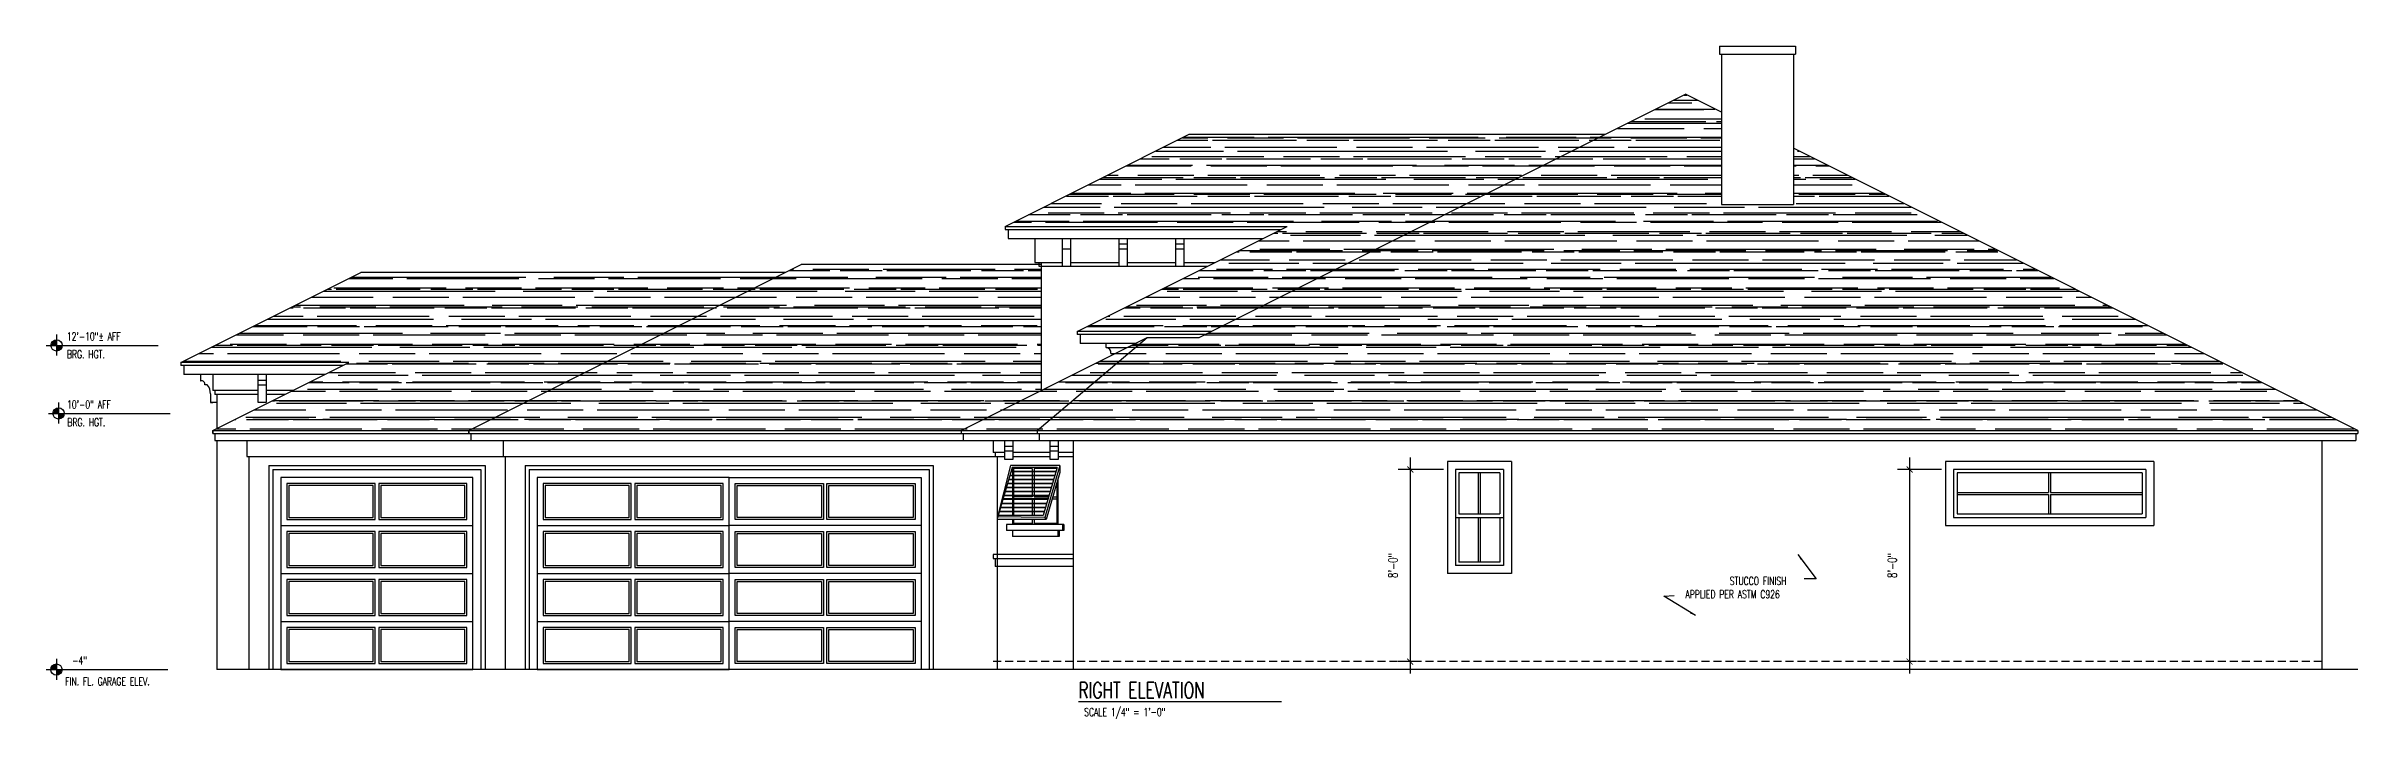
# Model space of a CAD drawing. Header units: inches. Extents: x -25328 to 8149, y -5530 to 4336.
# Drawn here: x -13272 to -12117, y -119 to 218 of the extents above; entities that cross this region are included whole.
import ezdxf

# ---------------------------------------------------------------- set-up
doc = ezdxf.new("R2010")
doc.units = ezdxf.units.IN
doc.header["$LTSCALE"] = 16
doc.header["$MEASUREMENT"] = 0
doc.linetypes.add('HIDDEN', pattern=[0.375, 0.25, -0.125])
doc.layers.get('0').update_dxf_attribs({"linetype": 'CONTINUOUS'})
doc.layers.get('DEFPOINTS').update_dxf_attribs({"linetype": 'CONTINUOUS'})
for name, color, linetype in [('C1_1', 6, 'CONTINUOUS'), ('CONC', 3, 'CONTINUOUS'), ('DIM', 5, 'CONTINUOUS'), ('DIMS', 5, 'CONTINUOUS'), ('DOORS', 1, 'CONTINUOUS'), ('HATCH', 8, 'CONTINUOUS'), ('ROOF', 1, 'CONTINUOUS'), ('TEXT', 11, 'CONTINUOUS'), ('WALLS EXT', 6, 'CONTINUOUS'), ('WINDOWS', 1, 'CONTINUOUS')]:
    doc.layers.add(name, color=color, linetype=linetype)
doc.styles.add('PAYTAS RM', font='romans.shx', dxfattribs={"width": 0.7, "height": 4.5})
doc.styles.add('PAYTS NOTES', font='romans.shx', dxfattribs={"width": 0.7, "height": 4.5})
doc.dimstyles.new('DIM- PAYTAS', dxfattribs={"dimscale": 48, "dimtxt": 0.1, "dimasz": 0.0625, "dimexe": 0.125, "dimexo": 0.125, "dimgap": 0.125, "dimtad": 1, "dimdec": 1, "dimzin": 3, "dimdsep": 46, "dimlunit": 4, "dimtxsty": 'PAYTAS RM', "dimblk": 'ARCHTICK', "dimcen": 0.09, "dimdle": 0.125, "dimclrd": 5, "dimclre": 5, "dimclrt": 11, "dimadec": 0, "dimazin": 0, "dimtfac": 1, "dimtdec": 1, "dimtofl": 0, "dimtmove": 2, "dimatfit": 3, "dimfxl": 0, "dimfrac": 2, "dimtolj": 1, "dimtzin": 3, "dimarcsym": 0})
pattern_1 = [(0, (-11345.126, -912.8764), (15.4, 7), [105, -14, 35, -7]), (0, (-11335.816, -909.376), (-7, 9.31), [21, -2.31, 42, -5.25]), (0, (-11341.626, -906.9264), (36.4, 4.69), [56, -9.8, 28, -7])]

# ---------------------------------------------------------------- blocks, each defined once
blk = doc.blocks.new('_ArchTick')
at = {"color": 0, "linetype": 'ByBlock', "const_width": 0.15}
blk.add_lwpolyline([(-0.5, -0.5), (0.5, 0.5)], dxfattribs=at)
blk = doc.blocks.new('*D242')
at = {"layer": 'DEFPOINTS', "color": 0, "transparency": 16777216}
for p in [(-12567.5, 6), (-12590.1, -90), (-12581.7, -90)]:
    blk.add_point(p, dxfattribs=at)
at = {"layer": 'DIMS', "color": 5, "lineweight": -2, "transparency": 16777216}
for p, q in [((-12590.1, 12), (-12590.1, -96)), ((-12573.5, 6), (-12596.1, 6)), ((-12587.7, -90), (-12596.1, -90))]:
    blk.add_line(p, q, dxfattribs=at)
at = {"layer": 'DIMS', "color": 5, "lineweight": -2, "transparency": 16777216, "xscale": 3, "yscale": 3, "zscale": 3}
for p, rotation in [((-12590.1, 6), 90), ((-12590.1, -90), 270)]:
    blk.add_blockref('_ArchTick', p, dxfattribs=dict(at, rotation=rotation))
at = {"layer": 'DIMS', "color": 11, "transparency": 16777216, "insert": (-12598.7, -42), "char_height": 4.5, "attachment_point": 5, "rotation": 90, "style": 'PAYTAS RM'}
blk.add_mtext('\\A1;8\'-0"', dxfattribs=at)
blk = doc.blocks.new('ELEVBUB')
for p, q in [((-0.142, 0), (0.078, 0)), ((0, 0.151), (0, -0.142))]:
    blk.add_line(p, q)
at = {"const_width": 0.0781}
for points in [[(0, 0.039, 0.414214), (-0.039, 0, 1)], [(0, -0.039, 0.414213), (0.039, 0, 1)]]:
    blk.add_lwpolyline(points, format="xyb", dxfattribs=at)
blk.add_circle((0, 0), 0.0781)
blk = doc.blocks.new('*D315')
at = {"layer": 'DEFPOINTS', "color": 0, "transparency": 16777216}
for p in [(-12318.5, 6), (-12340.5, -90), (-12331.1, -90)]:
    blk.add_point(p, dxfattribs=at)
at = {"layer": 'DIM', "color": 5, "lineweight": -2, "transparency": 16777216}
for p, q in [((-12340.5, 12), (-12340.5, -96)), ((-12324.5, 6), (-12346.5, 6)), ((-12337.1, -90), (-12346.5, -90))]:
    blk.add_line(p, q, dxfattribs=at)
at = {"layer": 'DIM', "color": 5, "lineweight": -2, "transparency": 16777216, "xscale": 3, "yscale": 3, "zscale": 3}
for p, rotation in [((-12340.5, 6), 90), ((-12340.5, -90), 270)]:
    blk.add_blockref('_ArchTick', p, dxfattribs=dict(at, rotation=rotation))
at = {"layer": 'DIM', "color": 11, "transparency": 16777216, "insert": (-12349.2, -42), "char_height": 4.5, "attachment_point": 5, "rotation": 90, "style": 'PAYTAS RM', "bg_fill": 3, "box_fill_scale": 1.25, "bg_fill_color": 256, "bg_fill_true_color": 13158600, "bg_fill_transparency": 0}
blk.add_mtext('\\A1;8\'-0"', dxfattribs=at)

msp = doc.modelspace()

# ---------------------------------------------------------------- hatches: boundary and pattern name
at = {"layer": 'HATCH'}
h = msp.add_hatch(dxfattribs=at)
h.set_pattern_fill('AR-RROOF', color=256, scale=7, style=0)
h.set_pattern_definition(pattern_1)
h.paths.add_polyline_path([(-12814.53321387, 25.50912654), (-12776.53321387, 25.50912654), (-12721.53321387, 72.00912654)])
h.paths.add_polyline_path([(-12434.53321387, 138.50912654), (-12434.53321387, 184.50912654), (-12452.53321387, 193.50912654), (-12695.53321387, 72.00912654), (-12721.53321387, 72.00912654), (-12776.53321387, 25.50912654), (-12628.53321387, 25.50912654), (-12116.53321387, 25.50912654), (-12398.53321387, 166.50912654), (-12398.53321387, 138.50912654)])
h = msp.add_hatch(dxfattribs=at)
h.set_pattern_fill('AR-RROOF', color=165, scale=7, style=0)
h.set_pattern_definition(pattern_1)
h.paths.add_polyline_path([(-13114.53321387, 104.50912654), (-13204.53321387, 59.50912654), (-13120.53321387, 59.50912654), (-13188.53321387, 25.50912654), (-13060.53321387, 25.50912654), (-12902.53321387, 104.50912654)])
h.paths.add_polyline_path([(-12894.53321387, 108.50912654), (-13060.53321387, 25.50912654), (-12814.53321387, 25.50912654), (-12774.53321387, 45.50912654), (-12774.53321387, 108.50912654)])
h.paths.add_polyline_path([(-12651.53321387, 127.50912654), (-12756.53321387, 75.00912654), (-12689.53321387, 75.00912654), (-12492.53321387, 173.50912654), (-12700.53321387, 173.50912654), (-12792.53321387, 127.50912654)])

# ---------------------------------------------------------------- linework, layer by layer
at = {"layer": 'C1_1'}
for p, q in [((-12435.53321387, 217.50912654), (-12435.53321387, 213.50912654)), ((-12435.53321387, 217.50912654), (-12397.53321387, 217.50912654)), ((-12435.53321387, 213.50912654), (-12397.53321387, 213.50912654)), ((-12397.53321387, 217.50912654), (-12397.53321387, 213.50912654))]:
    msp.add_line(p, q, dxfattribs=at)
at = {"layer": 'CONC', "color": 8, "linetype": 'HIDDEN'}
msp.add_line((-12134.53321387, -89.96300942), (-12798.53321387, -89.96300942), dxfattribs=at)
at = {"layer": 'CONC'}
msp.add_line((-12116.53321387, -93.96300942), (-13186.53321387, -93.96300942), dxfattribs=at)
at = {"layer": 'DIMS', "color": 165}
msp.add_line((-12700.53321387, 173.50912654), (-12492.53321387, 173.50912654), dxfattribs=at)
at = {"layer": 'DIMS'}
for p, q in [((-13263.85744042, 68.03699058), (-13215.89556098, 68.03699058)), ((-13262.81936241, 34.03699058), (-13209.90437112, 34.03699058)), ((-13263.90192649, -93.96300942), (-13210.9869352, -93.96300942))]:
    msp.add_line(p, q, dxfattribs=at)
at = {"layer": 'DOORS', "color": 165}
for p, q in [((-13160.53591216, 8.03968887), (-13052.53051557, 8.03968887)), ((-13160.53591216, 8.03968887), (-13160.53591216, -93.96300942)), ((-13158.53321387, 6.03699058), (-13054.53321387, 6.03699058)), ((-13158.53321387, 6.03699058), (-13158.53321387, -93.96300942)), ((-13154.53321387, 2.03699058), (-13154.53321387, -93.96300942)), ((-13058.53321387, 2.03699058), (-13154.53321387, 2.03699058)), ((-13058.53321387, -93.96300942), (-13058.53321387, 2.03699058)), ((-13054.53321387, 6.03699058), (-13054.53321387, -93.96300942)), ((-13052.53051557, 8.03968887), (-13052.53051557, -93.96300942)), ((-13032.53591216, 8.03968887), (-12828.53051557, 8.03968887)), ((-13032.53591216, 8.03968887), (-13032.53591216, -93.96300942)), ((-13030.53321387, 6.03699058), (-13030.53321387, -93.96300942)), ((-13030.53321387, 6.03699058), (-12830.53321387, 6.03699058)), ((-13026.53321387, 2.03699058), (-13026.53321387, -93.96300942)), ((-12930.53321387, 2.03699058), (-13026.53321387, 2.03699058)), ((-12930.53321387, -93.96300942), (-12930.53321387, 2.03699058)), ((-12930.53321387, 2.03699058), (-12834.53321387, 2.03699058)), ((-12834.53321387, 2.03699058), (-12834.53321387, -93.96300942)), ((-12830.53321387, 6.03699058), (-12830.53321387, -93.96300942)), ((-12828.53051557, 8.03968887), (-12828.53051557, -93.96300942)), ((-13107.40821387, -0.96300942), (-13151.53321387, -0.96300942)), ((-13151.53321387, -0.96300942), (-13151.53321387, -18.96300942)), ((-13108.40821387, -1.96300942), (-13150.53321387, -1.96300942)), ((-13150.53321387, -1.96300942), (-13150.53321387, -17.96300942)), ((-13108.40821387, -17.96300942), (-13108.40821387, -1.96300942)), ((-13107.40821387, -18.96300942), (-13107.40821387, -0.96300942)), ((-13061.53321387, -0.96300942), (-13105.65821387, -0.96300942)), ((-13105.65821387, -0.96300942), (-13105.65821387, -18.96300942)), ((-13062.53321387, -1.96300942), (-13104.65821387, -1.96300942)), ((-13104.65821387, -1.96300942), (-13104.65821387, -17.96300942)), ((-13062.53321387, -17.96300942), (-13062.53321387, -1.96300942)), ((-13061.53321387, -18.96300942), (-13061.53321387, -0.96300942)), ((-12979.40821387, -0.96300942), (-13023.53321387, -0.96300942)), ((-13023.53321387, -0.96300942), (-13023.53321387, -18.96300942)), ((-12980.40821387, -1.96300942), (-13022.53321387, -1.96300942)), ((-13022.53321387, -1.96300942), (-13022.53321387, -17.96300942)), ((-12980.40821387, -17.96300942), (-12980.40821387, -1.96300942)), ((-12979.40821387, -18.96300942), (-12979.40821387, -0.96300942)), ((-12933.53321387, -0.96300942), (-12977.65821387, -0.96300942)), ((-12977.65821387, -0.96300942), (-12977.65821387, -18.96300942)), ((-12934.53321387, -1.96300942), (-12976.65821387, -1.96300942)), ((-12976.65821387, -1.96300942), (-12976.65821387, -17.96300942)), ((-12934.53321387, -17.96300942), (-12934.53321387, -1.96300942)), ((-12933.53321387, -18.96300942), (-12933.53321387, -0.96300942)), ((-12927.53321387, -0.96300942), (-12883.40821387, -0.96300942)), ((-12927.53321387, -18.96300942), (-12927.53321387, -0.96300942)), ((-12926.53321387, -1.96300942), (-12884.40821387, -1.96300942)), ((-12926.53321387, -17.96300942), (-12926.53321387, -1.96300942)), ((-12884.40821387, -1.96300942), (-12884.40821387, -17.96300942)), ((-12883.40821387, -0.96300942), (-12883.40821387, -18.96300942)), ((-12881.65821387, -0.96300942), (-12837.53321387, -0.96300942)), ((-12881.65821387, -18.96300942), (-12881.65821387, -0.96300942)), ((-12880.65821387, -1.96300942), (-12838.53321387, -1.96300942)), ((-12880.65821387, -17.96300942), (-12880.65821387, -1.96300942)), ((-12838.53321387, -1.96300942), (-12838.53321387, -17.96300942)), ((-12837.53321387, -0.96300942), (-12837.53321387, -18.96300942)), ((-13154.53321387, -21.96300942), (-13058.53321387, -21.96300942)), ((-13151.53321387, -18.96300942), (-13107.40821387, -18.96300942)), ((-13150.53321387, -17.96300942), (-13108.40821387, -17.96300942)), ((-13105.65821387, -18.96300942), (-13061.53321387, -18.96300942)), ((-13104.65821387, -17.96300942), (-13062.53321387, -17.96300942)), ((-13026.53321387, -21.96300942), (-12930.53321387, -21.96300942)), ((-13023.53321387, -18.96300942), (-12979.40821387, -18.96300942)), ((-13022.53321387, -17.96300942), (-12980.40821387, -17.96300942)), ((-12977.65821387, -18.96300942), (-12933.53321387, -18.96300942)), ((-12976.65821387, -17.96300942), (-12934.53321387, -17.96300942)), ((-12834.53321387, -21.96300942), (-12930.53321387, -21.96300942)), ((-12883.40821387, -18.96300942), (-12927.53321387, -18.96300942)), ((-12884.40821387, -17.96300942), (-12926.53321387, -17.96300942)), ((-12837.53321387, -18.96300942), (-12881.65821387, -18.96300942)), ((-12838.53321387, -17.96300942), (-12880.65821387, -17.96300942)), ((-13107.40821387, -24.96300942), (-13151.53321387, -24.96300942)), ((-13151.53321387, -24.96300942), (-13151.53321387, -42.96300942)), ((-13108.40821387, -25.96300942), (-13150.53321387, -25.96300942)), ((-13150.53321387, -25.96300942), (-13150.53321387, -41.96300942)), ((-13108.40821387, -41.96300942), (-13108.40821387, -25.96300942)), ((-13107.40821387, -42.96300942), (-13107.40821387, -24.96300942)), ((-13061.53321387, -24.96300942), (-13105.65821387, -24.96300942)), ((-13105.65821387, -24.96300942), (-13105.65821387, -42.96300942)), ((-13062.53321387, -25.96300942), (-13104.65821387, -25.96300942)), ((-13104.65821387, -25.96300942), (-13104.65821387, -41.96300942)), ((-13062.53321387, -41.96300942), (-13062.53321387, -25.96300942)), ((-13061.53321387, -42.96300942), (-13061.53321387, -24.96300942)), ((-12979.40821387, -24.96300942), (-13023.53321387, -24.96300942)), ((-13023.53321387, -24.96300942), (-13023.53321387, -42.96300942)), ((-12980.40821387, -25.96300942), (-13022.53321387, -25.96300942)), ((-13022.53321387, -25.96300942), (-13022.53321387, -41.96300942)), ((-12980.40821387, -41.96300942), (-12980.40821387, -25.96300942)), ((-12979.40821387, -42.96300942), (-12979.40821387, -24.96300942)), ((-12933.53321387, -24.96300942), (-12977.65821387, -24.96300942)), ((-12977.65821387, -24.96300942), (-12977.65821387, -42.96300942)), ((-12934.53321387, -25.96300942), (-12976.65821387, -25.96300942)), ((-12976.65821387, -25.96300942), (-12976.65821387, -41.96300942)), ((-12934.53321387, -41.96300942), (-12934.53321387, -25.96300942)), ((-12933.53321387, -42.96300942), (-12933.53321387, -24.96300942)), ((-12927.53321387, -24.96300942), (-12883.40821387, -24.96300942)), ((-12927.53321387, -42.96300942), (-12927.53321387, -24.96300942)), ((-12926.53321387, -25.96300942), (-12884.40821387, -25.96300942)), ((-12926.53321387, -41.96300942), (-12926.53321387, -25.96300942)), ((-12884.40821387, -25.96300942), (-12884.40821387, -41.96300942)), ((-12883.40821387, -24.96300942), (-12883.40821387, -42.96300942)), ((-12881.65821387, -24.96300942), (-12837.53321387, -24.96300942)), ((-12881.65821387, -42.96300942), (-12881.65821387, -24.96300942)), ((-12880.65821387, -25.96300942), (-12838.53321387, -25.96300942)), ((-12880.65821387, -41.96300942), (-12880.65821387, -25.96300942)), ((-12838.53321387, -25.96300942), (-12838.53321387, -41.96300942)), ((-12837.53321387, -24.96300942), (-12837.53321387, -42.96300942)), ((-13154.53321387, -45.96300942), (-13058.53321387, -45.96300942)), ((-13151.53321387, -42.96300942), (-13107.40821387, -42.96300942)), ((-13150.53321387, -41.96300942), (-13108.40821387, -41.96300942)), ((-13105.65821387, -42.96300942), (-13061.53321387, -42.96300942)), ((-13104.65821387, -41.96300942), (-13062.53321387, -41.96300942)), ((-13026.53321387, -45.96300942), (-12930.53321387, -45.96300942)), ((-13023.53321387, -42.96300942), (-12979.40821387, -42.96300942)), ((-13022.53321387, -41.96300942), (-12980.40821387, -41.96300942)), ((-12977.65821387, -42.96300942), (-12933.53321387, -42.96300942)), ((-12976.65821387, -41.96300942), (-12934.53321387, -41.96300942)), ((-12834.53321387, -45.96300942), (-12930.53321387, -45.96300942)), ((-12883.40821387, -42.96300942), (-12927.53321387, -42.96300942)), ((-12884.40821387, -41.96300942), (-12926.53321387, -41.96300942)), ((-12837.53321387, -42.96300942), (-12881.65821387, -42.96300942)), ((-12838.53321387, -41.96300942), (-12880.65821387, -41.96300942)), ((-13107.40821387, -48.96300942), (-13151.53321387, -48.96300942)), ((-13151.53321387, -48.96300942), (-13151.53321387, -66.96300942)), ((-13108.40821387, -49.96300942), (-13150.53321387, -49.96300942)), ((-13150.53321387, -49.96300942), (-13150.53321387, -65.96300942)), ((-13108.40821387, -65.96300942), (-13108.40821387, -49.96300942)), ((-13107.40821387, -66.96300942), (-13107.40821387, -48.96300942)), ((-13061.53321387, -48.96300942), (-13105.65821387, -48.96300942)), ((-13105.65821387, -48.96300942), (-13105.65821387, -66.96300942)), ((-13062.53321387, -49.96300942), (-13104.65821387, -49.96300942)), ((-13104.65821387, -49.96300942), (-13104.65821387, -65.96300942)), ((-13062.53321387, -65.96300942), (-13062.53321387, -49.96300942)), ((-13061.53321387, -66.96300942), (-13061.53321387, -48.96300942)), ((-12979.40821387, -48.96300942), (-13023.53321387, -48.96300942)), ((-13023.53321387, -48.96300942), (-13023.53321387, -66.96300942)), ((-12980.40821387, -49.96300942), (-13022.53321387, -49.96300942)), ((-13022.53321387, -49.96300942), (-13022.53321387, -65.96300942)), ((-12980.40821387, -65.96300942), (-12980.40821387, -49.96300942)), ((-12979.40821387, -66.96300942), (-12979.40821387, -48.96300942)), ((-12933.53321387, -48.96300942), (-12977.65821387, -48.96300942)), ((-12977.65821387, -48.96300942), (-12977.65821387, -66.96300942)), ((-12934.53321387, -49.96300942), (-12976.65821387, -49.96300942)), ((-12976.65821387, -49.96300942), (-12976.65821387, -65.96300942)), ((-12934.53321387, -65.96300942), (-12934.53321387, -49.96300942)), ((-12933.53321387, -66.96300942), (-12933.53321387, -48.96300942)), ((-12927.53321387, -48.96300942), (-12883.40821387, -48.96300942)), ((-12927.53321387, -66.96300942), (-12927.53321387, -48.96300942)), ((-12926.53321387, -49.96300942), (-12884.40821387, -49.96300942)), ((-12926.53321387, -65.96300942), (-12926.53321387, -49.96300942)), ((-12884.40821387, -49.96300942), (-12884.40821387, -65.96300942)), ((-12883.40821387, -48.96300942), (-12883.40821387, -66.96300942)), ((-12881.65821387, -48.96300942), (-12837.53321387, -48.96300942)), ((-12881.65821387, -66.96300942), (-12881.65821387, -48.96300942)), ((-12880.65821387, -49.96300942), (-12838.53321387, -49.96300942)), ((-12880.65821387, -65.96300942), (-12880.65821387, -49.96300942)), ((-12838.53321387, -49.96300942), (-12838.53321387, -65.96300942)), ((-12837.53321387, -48.96300942), (-12837.53321387, -66.96300942)), ((-13151.53321387, -66.96300942), (-13107.40821387, -66.96300942)), ((-13150.53321387, -65.96300942), (-13108.40821387, -65.96300942)), ((-13105.65821387, -66.96300942), (-13061.53321387, -66.96300942)), ((-13104.65821387, -65.96300942), (-13062.53321387, -65.96300942)), ((-13023.53321387, -66.96300942), (-12979.40821387, -66.96300942)), ((-13022.53321387, -65.96300942), (-12980.40821387, -65.96300942)), ((-12977.65821387, -66.96300942), (-12933.53321387, -66.96300942)), ((-12976.65821387, -65.96300942), (-12934.53321387, -65.96300942)), ((-12883.40821387, -66.96300942), (-12927.53321387, -66.96300942)), ((-12884.40821387, -65.96300942), (-12926.53321387, -65.96300942)), ((-12837.53321387, -66.96300942), (-12881.65821387, -66.96300942)), ((-12838.53321387, -65.96300942), (-12880.65821387, -65.96300942)), ((-13154.53321387, -69.96300942), (-13058.53321387, -69.96300942)), ((-13107.40821387, -72.96300942), (-13151.53321387, -72.96300942)), ((-13151.53321387, -72.96300942), (-13151.53321387, -90.96300942)), ((-13108.40821387, -73.96300942), (-13150.53321387, -73.96300942)), ((-13150.53321387, -73.96300942), (-13150.53321387, -89.96300942)), ((-13108.40821387, -89.96300942), (-13108.40821387, -73.96300942)), ((-13107.40821387, -90.96300942), (-13107.40821387, -72.96300942)), ((-13061.53321387, -72.96300942), (-13105.65821387, -72.96300942)), ((-13105.65821387, -72.96300942), (-13105.65821387, -90.96300942)), ((-13062.53321387, -73.96300942), (-13104.65821387, -73.96300942)), ((-13104.65821387, -73.96300942), (-13104.65821387, -89.96300942)), ((-13062.53321387, -89.96300942), (-13062.53321387, -73.96300942)), ((-13061.53321387, -90.96300942), (-13061.53321387, -72.96300942)), ((-13026.53321387, -69.96300942), (-12930.53321387, -69.96300942)), ((-12979.40821387, -72.96300942), (-13023.53321387, -72.96300942)), ((-13023.53321387, -72.96300942), (-13023.53321387, -90.96300942)), ((-12980.40821387, -73.96300942), (-13022.53321387, -73.96300942)), ((-13022.53321387, -73.96300942), (-13022.53321387, -89.96300942)), ((-12980.40821387, -89.96300942), (-12980.40821387, -73.96300942)), ((-12979.40821387, -90.96300942), (-12979.40821387, -72.96300942)), ((-12933.53321387, -72.96300942), (-12977.65821387, -72.96300942)), ((-12977.65821387, -72.96300942), (-12977.65821387, -90.96300942)), ((-12934.53321387, -73.96300942), (-12976.65821387, -73.96300942)), ((-12976.65821387, -73.96300942), (-12976.65821387, -89.96300942)), ((-12934.53321387, -89.96300942), (-12934.53321387, -73.96300942)), ((-12933.53321387, -90.96300942), (-12933.53321387, -72.96300942)), ((-12834.53321387, -69.96300942), (-12930.53321387, -69.96300942)), ((-12927.53321387, -72.96300942), (-12883.40821387, -72.96300942)), ((-12927.53321387, -90.96300942), (-12927.53321387, -72.96300942)), ((-12926.53321387, -73.96300942), (-12884.40821387, -73.96300942)), ((-12926.53321387, -89.96300942), (-12926.53321387, -73.96300942)), ((-12884.40821387, -73.96300942), (-12884.40821387, -89.96300942)), ((-12883.40821387, -72.96300942), (-12883.40821387, -90.96300942)), ((-12881.65821387, -72.96300942), (-12837.53321387, -72.96300942)), ((-12881.65821387, -90.96300942), (-12881.65821387, -72.96300942)), ((-12880.65821387, -73.96300942), (-12838.53321387, -73.96300942)), ((-12880.65821387, -89.96300942), (-12880.65821387, -73.96300942)), ((-12838.53321387, -73.96300942), (-12838.53321387, -89.96300942)), ((-12837.53321387, -72.96300942), (-12837.53321387, -90.96300942)), ((-13151.53321387, -90.96300942), (-13107.40821387, -90.96300942)), ((-13150.53321387, -89.96300942), (-13108.40821387, -89.96300942)), ((-13105.65821387, -90.96300942), (-13061.53321387, -90.96300942)), ((-13104.65821387, -89.96300942), (-13062.53321387, -89.96300942)), ((-13023.53321387, -90.96300942), (-12979.40821387, -90.96300942)), ((-13022.53321387, -89.96300942), (-12980.40821387, -89.96300942)), ((-12977.65821387, -90.96300942), (-12933.53321387, -90.96300942)), ((-12976.65821387, -89.96300942), (-12934.53321387, -89.96300942)), ((-12883.40821387, -90.96300942), (-12927.53321387, -90.96300942)), ((-12884.40821387, -89.96300942), (-12926.53321387, -89.96300942)), ((-12837.53321387, -90.96300942), (-12881.65821387, -90.96300942)), ((-12838.53321387, -89.96300942), (-12880.65821387, -89.96300942)), ((-13154.53321387, -93.96300942), (-13058.53321387, -93.96300942)), ((-13026.53321387, -93.96300942), (-12930.53321387, -93.96300942)), ((-12834.53321387, -93.96300942), (-12930.53321387, -93.96300942))]:
    msp.add_line(p, q, dxfattribs=at)
at = {"layer": 'ROOF', "color": 165}
for p, q in [((-12792.53321387, 127.50912654), (-12700.53321387, 173.50912654)), ((-12792.53321387, 127.50912654), (-12700.53321387, 173.50912654)), ((-12792.53321387, 127.50912654), (-12792.53321387, 126.00912654)), ((-12792.53321387, 127.50912654), (-12651.53321387, 127.50912654)), ((-12756.53321387, 75.00912654), (-12651.53321387, 127.50912654)), ((-12792.53321387, 126.00912654), (-12654.53321387, 126.00912654)), ((-12791.03321387, 126.00912654), (-12791.03321387, 121.50912654)), ((-12791.03321387, 121.50912654), (-12663.53321387, 121.50912654)), ((-13204.53321387, 59.50912654), (-13114.53321387, 104.50912654)), ((-12902.53321387, 104.50912654), (-13114.53321387, 104.50912654)), ((-13060.53321387, 25.50912654), (-12894.53321387, 108.50912654)), ((-12774.53321387, 108.50912654), (-12894.53321387, 108.50912654)), ((-12774.53321387, 109.50912654), (-12774.53321387, 45.50912654)), ((-12756.53321387, 75.00912654), (-12756.53321387, 73.50912654)), ((-12689.53321387, 75.00912654), (-12756.53321387, 75.00912654)), ((-12692.53321387, 73.50912654), (-12756.53321387, 73.50912654)), ((-12755.03321387, 73.50912654), (-12755.03321387, 69.00912654)), ((-13120.53321387, 59.50912654), (-13204.53321387, 59.50912654)), ((-13204.53321387, 59.50912654), (-13204.53321387, 58.00912654)), ((-13123.53321387, 58.00912654), (-13204.53321387, 58.00912654)), ((-13203.03321387, 58.00912654), (-13203.03321387, 53.50912654)), ((-13188.53321387, 25.50912654), (-13120.53321387, 59.50912654)), ((-12727.53321387, 69.00912654), (-12755.03321387, 69.00912654)), ((-12742.03321387, 67.00912654), (-12742.03321387, 69.00912654)), ((-12742.03321387, 67.00912654), (-12731.53321387, 67.00912654)), ((-12739.74944674, 64.00912654), (-12737.53321387, 64.00912654)), ((-12739.03321387, 64.00912654), (-12739.03321387, 63.25912654)), ((-13132.53321387, 53.50912654), (-13203.03321387, 53.50912654))]:
    msp.add_line(p, q, dxfattribs=at)
at = {"layer": 'ROOF', "color": 6}
for p, q in [((-12814.53321387, 25.50912654), (-12721.53321387, 72.00912654)), ((-12776.53321387, 25.50912654), (-12721.53321387, 72.00912654)), ((-12814.53321387, 25.50912654), (-12628.53321387, 25.50912654)), ((-12814.53321387, 25.50912654), (-12814.53321387, 24.00912654)), ((-12814.53321387, 24.00912654), (-12628.53321387, 24.00912654)), ((-12813.53321387, 24.00912654), (-12813.53321387, 20.50912654)), ((-12776.53321387, 25.50912654), (-12776.53321387, 24.00912654)), ((-12775.53321387, 24.00912654), (-12775.53321387, 20.50912654)), ((-12813.53321387, 20.50912654), (-12629.53321387, 20.50912654)), ((-12798.53321387, -36.53558094), (-12798.53321387, -38.53558094)), ((-12797.53321387, -38.53558094), (-12797.53321387, -42.53558094))]:
    msp.add_line(p, q, dxfattribs=at)
at = {"layer": 'ROOF', "color": 165}
msp.add_arc((-12742.41358804, 64.35029914), 2.68589792, 352.7023648835, 81.8584584398, dxfattribs=at)
at = {"layer": 'WALLS EXT'}
for p, q in [((-12434.53321387, 213.50912654), (-12434.53321387, 138.50912654)), ((-12398.53321387, 213.50912654), (-12398.53321387, 138.50912654)), ((-12695.53321387, 72.00912654), (-12452.53321387, 193.50912654)), ((-12434.53321387, 184.50912654), (-12452.53321387, 193.50912654)), ((-12116.53321387, 25.50912654), (-12398.53321387, 166.50912654)), ((-12434.53321387, 138.50912654), (-12398.53321387, 138.50912654)), ((-12721.53321387, 72.00912654), (-12695.53321387, 72.00912654)), ((-12796.53321387, 25.50912654), (-12116.53321387, 25.50912654)), ((-12796.53321387, 24.00912654), (-12116.53321387, 24.00912654)), ((-12117.53321387, 24.00912654), (-12117.53321387, 20.50912654)), ((-12116.53321387, 25.50912654), (-12116.53321387, 24.00912654)), ((-12796.53321387, 20.50912654), (-12117.53321387, 20.50912654)), ((-12796.53321387, 12.50912654), (-12796.53321387, -35.96300942)), ((-12758.53321387, 20.50912654), (-12758.53321387, -29.96300942)), ((-12134.53321387, 20.50912654), (-12134.53321387, -93.96300942)), ((-12796.53321387, -23.46300942), (-12796.53321387, -26.46300942)), ((-12758.53321387, -29.96300942), (-12758.53321387, -93.96300942)), ((-12758.53321387, -36.53558094), (-12798.53321387, -36.53558094)), ((-12798.53321387, -38.53558094), (-12758.53321387, -38.53558094)), ((-12758.53321387, -42.53558094), (-12797.53321387, -42.53558094)), ((-12796.53321387, -35.96300942), (-12796.53321387, -93.96300942))]:
    msp.add_line(p, q, dxfattribs=at)
at = {"layer": 'WALLS EXT', "color": 1}
for p, q in [((-12763.93426088, 107.50912654), (-12763.93426088, 121.50912654)), ((-12759.93426088, 116.11593531), (-12763.93426088, 116.11593531)), ((-12759.93426088, 121.50912654), (-12759.93426088, 107.50912654)), ((-12735.56809999, 107.50912654), (-12735.56809999, 121.50912654)), ((-12731.56809999, 118.54513453), (-12735.56809999, 118.54513453)), ((-12731.56809999, 116.11593531), (-12735.56809999, 116.11593531)), ((-12731.56809999, 121.50912654), (-12731.56809999, 107.50912654)), ((-12707.2019391, 107.50912654), (-12707.2019391, 121.50912654)), ((-12703.2019391, 118.54513453), (-12707.2019391, 118.54513453)), ((-12703.2019391, 116.11593531), (-12707.2019391, 116.11593531)), ((-12703.2019391, 121.50912654), (-12703.2019391, 107.50912654)), ((-12759.93426088, 107.50912654), (-12763.93426088, 107.50912654)), ((-12759.93426088, 109.50912654), (-12735.56809999, 109.50912654)), ((-12731.56809999, 107.50912654), (-12735.56809999, 107.50912654)), ((-12731.56809999, 109.50912654), (-12707.2019391, 109.50912654)), ((-12703.2019391, 107.50912654), (-12707.2019391, 107.50912654)), ((-12703.2019391, 109.50912654), (-12687.53321387, 109.50912654)), ((-12798.53321387, 20.50912654), (-12798.53321387, 14.44559938)), ((-12792.75230321, 14.44559938), (-12798.53321387, 14.44559938)), ((-12797.53321387, 14.44559938), (-12797.53321387, 12.50912654)), ((-12792.75230321, 11.08410408), (-12792.75230321, 20.50912654)), ((-12788.75230321, 17.54513453), (-12792.75230321, 17.54513453)), ((-12788.75230321, 15.11593531), (-12792.75230321, 15.11593531)), ((-12788.75230321, 20.50912654), (-12788.75230321, 11.08410408)), ((-12770.06256278, 14.44559938), (-12788.75230321, 14.44559938)), ((-12770.06256278, 11.08410408), (-12770.06256278, 20.50912654)), ((-12766.06256278, 17.54513453), (-12770.06256278, 17.54513453)), ((-12766.06256278, 15.11593531), (-12770.06256278, 15.11593531)), ((-12766.06256278, 20.50912654), (-12766.06256278, 11.08410408)), ((-12758.53321387, 14.44559938), (-12766.06256278, 14.44559938)), ((-12788.75230321, 11.08410408), (-12792.75230321, 11.08410408)), ((-12766.06256278, 11.08410408), (-12770.06256278, 11.08410408))]:
    msp.add_line(p, q, dxfattribs=at)
at = {"layer": 'WALLS EXT', "color": 165}
for p, q in [((-13188.53321387, 25.50912654), (-12814.53321387, 25.50912654)), ((-13188.53321387, 24.00912654), (-13188.53321387, 25.50912654)), ((-13188.53321387, 25.50912654), (-13188.53321387, 24.00912654)), ((-13187.53321387, 24.00912654), (-13187.53321387, 20.50912654)), ((-13187.53321387, 24.00912654), (-13187.53321387, 20.50912654)), ((-13060.53321387, 24.00912654), (-13060.53321387, 25.50912654)), ((-13060.53321387, 25.50912654), (-13060.53321387, 24.00912654)), ((-13059.53321387, 24.00912654), (-13059.53321387, 20.50912654)), ((-13059.53321387, 24.00912654), (-13059.53321387, 20.50912654)), ((-13187.53321387, 20.50912654), (-12813.53321387, 20.50912654)), ((-13042.53321387, 12.50912654), (-13042.53321387, -93.96300942))]:
    msp.add_line(p, q, dxfattribs=at)
at = {"layer": 'WALLS EXT', "color": 1}
for points in [[(-12777.74816169, 121.50912654), (-12777.74816169, 109.50912654), (-12763.93426088, 109.50912654)], [(-12691.53321387, 107.50912654), (-12775.53321387, 107.50912654), (-12775.53321387, 109.50912654)]]:
    msp.add_lwpolyline(points, dxfattribs=at)
at = {"layer": 'WINDOWS', "color": 165}
for p, q in [((-13188.53321387, 53.50912654), (-13188.53321387, 45.50912654)), ((-13165.8665472, 39.50912654), (-13165.8665472, 53.50912654)), ((-13161.8665472, 50.54513453), (-13165.8665472, 50.54513453)), ((-13161.8665472, 48.11593531), (-13165.8665472, 48.11593531)), ((-13161.8665472, 53.50912654), (-13161.8665472, 39.50912654)), ((-13165.8665472, 45.50912654), (-13188.53321387, 45.50912654)), ((-13187.53321387, 45.50912654), (-13187.53321387, 43.50912654)), ((-13165.8665472, 43.50912654), (-13187.53321387, 43.50912654)), ((-13186.53321387, 43.50912654), (-13186.53321387, 26.50912654)), ((-13186.53321387, 41.50912654), (-13186.53321387, 26.50912654)), ((-13186.53321387, 41.50912654), (-13186.53321387, 26.50912654)), ((-13161.8665472, 39.50912654), (-13165.8665472, 39.50912654)), ((-13148.53321387, 45.50912654), (-13161.8665472, 45.50912654)), ((-13152.53321387, 43.50912654), (-13161.8665472, 43.50912654)), ((-13188.53321387, 24.00912654), (-12814.53321387, 24.00912654)), ((-13186.53321387, 20.50912654), (-13186.53321387, -93.96300942)), ((-13171.53321387, 20.50912654), (-13171.53321387, 12.50912654)), ((-13171.53321387, 15.50912654), (-13171.53321387, 12.50912654)), ((-13171.53321387, 12.50912654), (-12797.53321387, 12.50912654)), ((-13171.53321387, 12.50912654), (-13146.53321387, 12.50912654)), ((-13170.53321387, 12.50912654), (-13170.53321387, -93.96300942)), ((-13043.53321387, 20.50912654), (-13043.53321387, 12.50912654))]:
    msp.add_line(p, q, dxfattribs=at)
at = {"layer": 'WINDOWS'}
for p, q in [((-12797.53321387, 14.44559938), (-12797.53321387, 12.50912654)), ((-12797.53321387, 12.50912654), (-12792.75230321, 12.50912654)), ((-12788.75230321, 12.50912654), (-12770.06256278, 12.50912654)), ((-12766.06256278, 12.50912654), (-12758.53321387, 12.50912654)), ((-12789.84692237, 8.03699058), (-12796.30382279, -17.71256026)), ((-12789.09524105, 7.03699058), (-12796.03927753, -16.96300942)), ((-12768.28586551, 1.03699058), (-12790.83125017, 1.03699058)), ((-12768.28586551, 0.78699058), (-12790.83125017, 0.78699058)), ((-12767.7071958, 3.03699058), (-12790.25258047, 3.03699058)), ((-12767.7071958, 2.78699058), (-12790.25258047, 2.78699058)), ((-12765.21950537, 8.03699058), (-12789.84692237, 8.03699058)), ((-12767.12852609, 5.03699058), (-12789.67391076, 5.03699058)), ((-12767.12852609, 4.78699058), (-12789.67391076, 4.78699058)), ((-12766.54985639, 7.03699058), (-12789.09524105, 7.03699058)), ((-12766.54985639, 7.03699058), (-12788.84692237, 7.03699058)), ((-12788.84692237, 7.03699058), (-12788.84692237, -16.96300942)), ((-12779.13454551, 6.53699058), (-12788.34692237, 6.53699058)), ((-12788.34692237, 6.53699058), (-12788.34692237, -16.96300942)), ((-12779.13454551, 6.53699058), (-12779.13454551, -7.71300942)), ((-12766.71950537, 6.53699058), (-12778.13454551, 6.53699058)), ((-12778.13454551, 6.53699058), (-12778.13454551, -7.71300942)), ((-12766.54985639, 7.03699058), (-12773.49389287, -16.96300942)), ((-12765.21950537, 8.03699058), (-12772.74221155, -17.96300942)), ((-12765.21950537, 4.43902734), (-12771.99053024, -18.96300942)), ((-12766.71950537, 6.53699058), (-12766.71950537, 6.45064926)), ((-12766.21950537, 0.9828243), (-12766.21950537, -21.46300942)), ((-12765.21950537, 8.03699058), (-12765.21950537, 4.43902734)), ((-12539.53321387, 10.03699058), (-12571.53321387, 10.03699058)), ((-12571.53321387, 10.03699058), (-12571.53321387, -45.96300942)), ((-12567.53321387, 6.03699058), (-12567.53321387, -41.96300942)), ((-12543.53321387, 6.03699058), (-12567.53321387, 6.03699058)), ((-12565.78321387, 4.28699058), (-12565.78321387, -16.21300942)), ((-12545.28321387, 4.28699058), (-12565.78321387, 4.28699058)), ((-12556.03321387, -16.21300942), (-12556.03321387, 4.28699058)), ((-12555.03321387, -16.21300942), (-12555.03321387, 4.28699058)), ((-12545.28321387, 4.28699058), (-12545.28321387, -16.21300942)), ((-12543.53321387, 6.03699058), (-12543.53321387, -41.96300942)), ((-12539.53321387, 10.03699058), (-12539.53321387, -45.96300942)), ((-12218.53321387, 10.03699058), (-12322.53321387, 10.03699058)), ((-12322.53321387, 10.03699058), (-12322.53321387, -21.96300942)), ((-12318.53321387, 6.03699058), (-12318.53321387, -17.96300942)), ((-12222.53321387, 6.03699058), (-12318.53321387, 6.03699058)), ((-12316.78321387, 4.28699058), (-12316.78321387, -16.21300942)), ((-12224.28321387, 4.28699058), (-12316.78321387, 4.28699058)), ((-12271.03321387, 4.28699058), (-12271.03321387, -5.46300942)), ((-12270.03321387, 4.28699058), (-12270.03321387, -5.46300942)), ((-12224.28321387, 4.28699058), (-12224.28321387, -16.21300942)), ((-12222.53321387, 6.03699058), (-12222.53321387, -17.96300942)), ((-12218.53321387, 10.03699058), (-12218.53321387, -21.96300942)), ((-12771.75788375, -10.96300942), (-12794.30326841, -10.96300942)), ((-12771.75788375, -11.21300942), (-12794.30326841, -11.21300942)), ((-12771.17921404, -8.71300942), (-12793.72459871, -8.71300942)), ((-12771.17921404, -8.96300942), (-12793.72459871, -8.96300942)), ((-12770.60054433, -6.96300942), (-12793.145929, -6.96300942)), ((-12770.60054433, -7.21300942), (-12793.145929, -7.21300942)), ((-12770.02187463, -4.96300942), (-12792.56725929, -4.96300942)), ((-12770.02187463, -5.21300942), (-12792.56725929, -5.21300942)), ((-12769.44320492, -2.96300942), (-12791.98858959, -2.96300942)), ((-12769.44320492, -3.21300942), (-12791.98858959, -3.21300942)), ((-12768.86453521, -0.96300942), (-12791.40991988, -0.96300942)), ((-12768.86453521, -1.21300942), (-12791.40991988, -1.21300942)), ((-12779.13454551, -7.71300942), (-12788.34692237, -7.71300942)), ((-12779.13454551, -8.71300942), (-12788.34692237, -8.71300942)), ((-12779.13454551, -8.71300942), (-12779.13454551, -16.96300942)), ((-12778.13454551, -7.71300942), (-12770.81754547, -7.71300942)), ((-12778.13454551, -8.71300942), (-12778.13454551, -16.96300942)), ((-12778.13454551, -8.71300942), (-12771.10688033, -8.71300942)), ((-12769.024848, -8.71300942), (-12766.71950537, -8.71300942)), ((-12768.73551314, -7.71300942), (-12766.71950537, -7.71300942)), ((-12766.71950537, -0.74527722), (-12766.71950537, -20.96300942)), ((-12271.03321387, -6.46300942), (-12271.03321387, -16.21300942)), ((-12270.03321387, -5.46300942), (-12224.28321387, -5.46300942)), ((-12270.03321387, -6.46300942), (-12270.03321387, -16.21300942)), ((-12270.03321387, -6.46300942), (-12224.28321387, -6.46300942)), ((-12796.30382279, -17.71256026), (-12796.61794724, -18.96300942)), ((-12771.99053024, -18.96300942), (-12796.61794724, -18.96300942)), ((-12772.74221155, -17.96300942), (-12796.30382279, -17.71256026)), ((-12773.49389287, -16.96300942), (-12796.03927753, -16.96300942)), ((-12772.91522316, -14.96300942), (-12795.46060783, -14.96300942)), ((-12772.91522316, -15.21300942), (-12795.46060783, -15.21300942)), ((-12772.33655345, -12.96300942), (-12794.88193812, -12.96300942)), ((-12772.33655345, -13.21300942), (-12794.88193812, -13.21300942)), ((-12763.21950537, -21.46300942), (-12791.84692237, -21.46300942)), ((-12791.84692237, -21.46300942), (-12791.84692237, -24.46300942)), ((-12788.84692237, -18.96300942), (-12788.84692237, -21.46300942)), ((-12788.34692237, -18.96300942), (-12788.34692237, -20.96300942)), ((-12779.13454551, -20.96300942), (-12788.34692237, -20.96300942)), ((-12779.13454551, -18.96300942), (-12779.13454551, -20.96300942)), ((-12778.13454551, -18.96300942), (-12778.13454551, -20.96300942)), ((-12766.71950537, -20.96300942), (-12778.13454551, -20.96300942)), ((-12772.74221155, -17.96300942), (-12771.99053024, -18.96300942)), ((-12763.94649425, -21.46300942), (-12763.94649425, -24.46300942)), ((-12763.21950537, -21.46300942), (-12763.21950537, -24.46300942)), ((-12567.53321387, -17.96300942), (-12543.53321387, -17.96300942)), ((-12565.78321387, -16.21300942), (-12545.28321387, -16.21300942)), ((-12565.78321387, -17.96300942), (-12565.78321387, -40.21300942)), ((-12556.03321387, -40.21300942), (-12556.03321387, -17.96300942)), ((-12555.03321387, -40.21300942), (-12555.03321387, -17.96300942)), ((-12545.28321387, -17.96300942), (-12545.28321387, -40.21300942)), ((-12322.53321387, -21.96300942), (-12218.53321387, -21.96300942)), ((-12318.53321387, -17.96300942), (-12222.53321387, -17.96300942)), ((-12316.78321387, -16.21300942), (-12224.28321387, -16.21300942)), ((-12763.21950537, -24.46300942), (-12791.84692237, -24.46300942)), ((-12788.84692237, -24.46300942), (-12788.84692237, -27.46300942)), ((-12765.49251648, -27.46300942), (-12788.84692237, -27.46300942)), ((-12766.21950537, -24.46300942), (-12766.21950537, -27.46300942)), ((-12765.49251648, -24.46300942), (-12765.49251648, -27.46300942)), ((-12539.53321387, -45.96300942), (-12571.53321387, -45.96300942)), ((-12543.53321387, -41.96300942), (-12567.53321387, -41.96300942)), ((-12545.28321387, -40.21300942), (-12565.78321387, -40.21300942))]:
    msp.add_line(p, q, dxfattribs=at)
at = {"layer": 'WINDOWS', "color": 165}
for points in [[(-13194.65314634, 53.50912654), (-13194.65314634, 50.18706678)], [(-13191.30703686, 48.24104535), (-13192.58993355, 48.24104535)], [(-13189.74816169, 43.75966952), (-13189.74816169, 39.50912654), (-13188.53321387, 39.50912654)], [(-13186.53321387, 39.50912654), (-13189.74816169, 39.50912654)]]:
    msp.add_lwpolyline(points, dxfattribs=at)
for centre, radius, start, end in [((-13194.06505516, 48.74383191), 1.55845376, 341.1786236509, 112.1699755074), ((-13196.25758124, 44.00714664), 6.51412219, 357.8227599531, 40.5383528484)]:
    msp.add_arc(centre, radius, start, end, dxfattribs=at)

# ---------------------------------------------------------------- block references
at = {"layer": 'DIMS', "xscale": 36, "yscale": 36, "zscale": 36}
for p in [(-13266.66994042, 68.03699058), (-13265.63186241, 34.03699058), (-13266.71442649, -93.96300942)]:
    msp.add_blockref('ELEVBUB', p, dxfattribs=at)

# ---------------------------------------------------------------- texts
at = {"layer": 'TEXT', "style": 'PAYTS NOTES', "width": 0.7}
for s, p in [('12\'-10"%%P AFF', (-13261.52125356, 70.49698843)), ('BRG. HGT.', (-13261.46709595, 61.61096003)), ('10\'-0" AFF', (-13261.42644092, 36.49698843)), ('BRG. HGT.', (-13261.26007324, 27.61096003)), ('APPLIED PER ASTM C926', (-12452.55334152, -58.32148576)), ('STUCCO FINISH', (-12430.42000819, -51.65481909)), ('-4"', (-13258.87633368, -91.47571698)), ('FIN. FL. GARAGE ELEV.', (-13262.34263733, -101.83939015)), ('SCALE 1/4" = 1\'-0"', (-12753.08118395, -117.20037713))]:
    msp.add_text(s, height=4, dxfattribs=at).set_placement(p)
at = {"layer": 'TEXT', "color": 3, "style": 'PAYTS NOTES', "width": 0.7}
msp.add_text('%%URIGHT ELEVATION          ', height=8, dxfattribs=at).set_placement((-12755.91774112, -108.30710928))

# ---------------------------------------------------------------- dimensions: what is measured, and where the dimension line sits
at = {"layer": 'DIMS'}
dim = msp.add_linear_dim(base=(-12590.07052722, -89.96300942), p1=(-12567.53321387, 6.03699058), p2=(-12581.71497605, -89.96300942), angle=90, dimstyle='DIM- PAYTAS', dxfattribs=at)
dim.commit()
dim.dimension.update_dxf_attribs({"geometry": '*D242', "text_midpoint": (-12598.74909865, -41.96300942)})

# ---------------------------------------------------------------- leaders
for points in [[(-12396.44669128, -36.42861963), (-12387.16358276, -48.65783212), (-12393.28200836, -48.65783212)], [(-12447.50376587, -67.00163901), (-12463.32722504, -57.30261903), (-12458.26372346, -56.88091633)]]:
    msp.add_leader(points, dimstyle='DIM- PAYTAS', override={"dimgap": 0.125, "dimtad": 0}, dxfattribs=at)

# ---------------------------------------------------------------- next in the draw order: dimensions: what is measured, and where the dimension line sits
at = {"layer": 'DIM'}
dim = msp.add_linear_dim(base=(-12340.49344975, -89.96300942), p1=(-12318.53321387, 6.03699058), p2=(-12331.07900157, -89.96300942), angle=90, dimstyle='DIM- PAYTAS', override={"dimtfill": 1, "dimarcsym": 2}, dxfattribs=at)
dim.commit()
dim.dimension.update_dxf_attribs({"geometry": '*D315', "text_midpoint": (-12349.17202118, -41.96300942)})

# ---------------------------------------------------------------- next in the draw order: linework, layer by layer
at = {"layer": 'WINDOWS'}
for p, q in [((-12316.78321387, -5.46300942), (-12271.03321387, -5.46300942)), ((-12316.78321387, -6.46300942), (-12271.03321387, -6.46300942))]:
    msp.add_line(p, q, dxfattribs=at)

doc.saveas('drawing.dxf')
